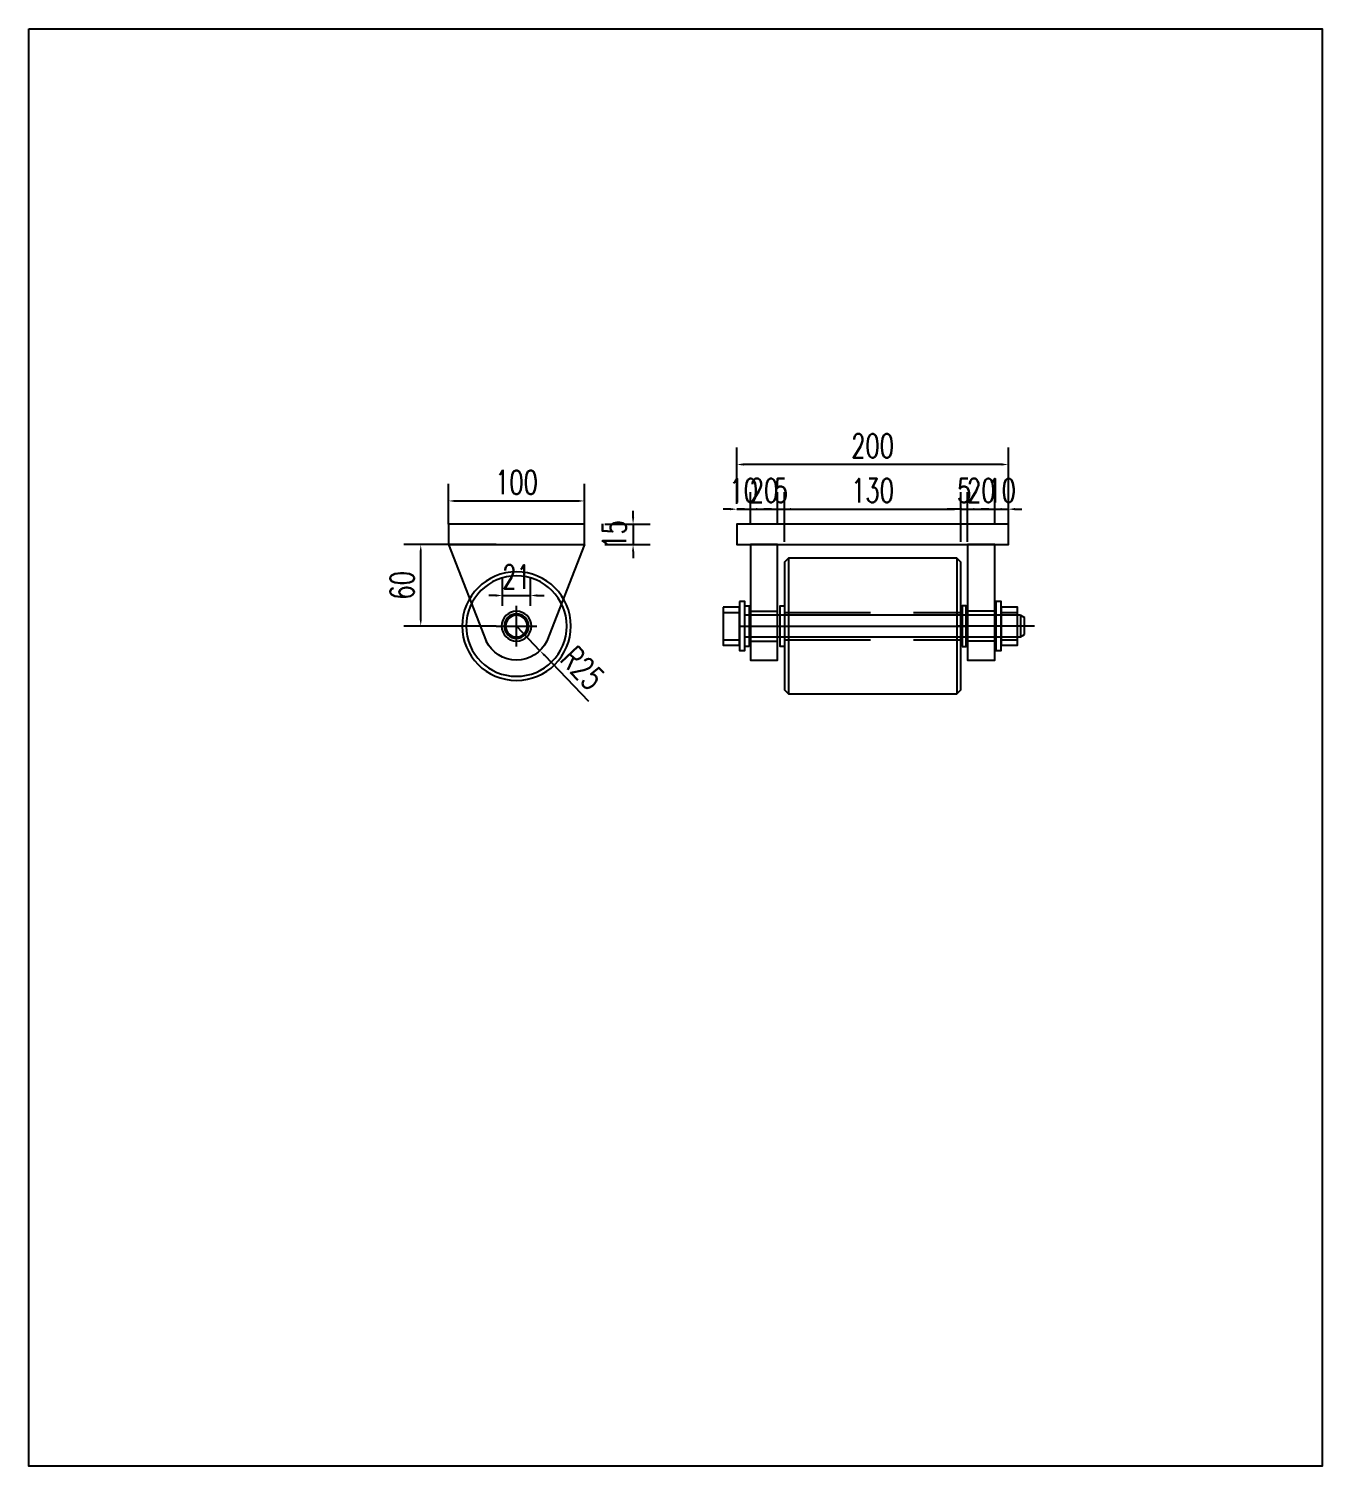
# Model space of a CAD drawing. Header units: millimetres. Extents: x -1546798 to -962116, y 1297493 to 1531173.
# Drawn here: x -1271430 to -1270477, y 1320912 to 1321971 of the extents above; entities that cross this region are included whole.
import ezdxf

# ---------------------------------------------------------------- set-up
doc = ezdxf.new("R2010")
doc.units = ezdxf.units.MM
doc.header["$LTSCALE"] = 10
doc.linetypes.add('CENTER2', pattern=[28.575, 19.05, -3.175, 3.175, -3.175])
doc.linetypes.add('DASHED2', pattern=[9.525, 6.35, -3.175])
doc.layers.get('0').update_dxf_attribs({"linetype": 'CONTINUOUS'})
doc.layers.get('DEFPOINTS').update_dxf_attribs({"linetype": 'CONTINUOUS'})
for name, color, linetype in [('PUB_DIM', 3, 'CONTINUOUS'), ('W-STEEL_FRAME钢架', 3, 'CONTINUOUS'), ('螺栓', 146, 'CONTINUOUS')]:
    doc.layers.add(name, color=color, linetype=linetype)
doc.styles.add('STANDARD_T3', font='simplex.shx', dxfattribs={"width": 0.7, "bigfont": 'gbcbig.shx'})
doc.dimstyles.new('W&&5', dxfattribs={"dimtxt": 17.5, "dimasz": 5, "dimexe": 12.5, "dimexo": 15, "dimgap": 5, "dimtad": 1, "dimdec": 0, "dimzin": 0, "dimdsep": 46, "dimtxsty": 'STANDARD_T3', "dimcen": 0.09, "dimclrd": 1, "dimclre": 1, "dimclrt": 7, "dimazin": 2, "dimtfac": 1, "dimtdec": 0, "dimtix": 1, "dimtmove": 2, "dimatfit": 3, "dimfxl": 100, "dimtolj": 1, "dimtzin": 0, "dimarcsym": 0})

# ---------------------------------------------------------------- blocks, each defined once
blk = doc.blocks.new('滚轮支架 -left')
at = {"color": 3, "linetype": 'CENTER2'}
for p, q in [((0, 85), (0, 55)), ((-15, 70), (15, 70))]:
    blk.add_line(p, q, dxfattribs=at)
for p, q in [((-50, 10), (-22.4, 81)), ((50, 10), (22.4, 81))]:
    blk.add_line(p, q)
blk.add_lwpolyline([(-50, 10), (50, 10), (50, -5), (-50, -5)], close=True)
blk.add_circle((0, 70), 11)
blk.add_arc((0, 70), 25, 26.1956, 153.8044)
blk = doc.blocks.new('滚轮')
for radius in [40, 37, 9, 8]:
    blk.add_circle((0, 0), radius)
blk = doc.blocks.new('*D323')
at = {"layer": 'DEFPOINTS', "color": 0, "transparency": 16777216}
for p in [(-1271070.6, 1321531.3), (-1271053.3, 1321513.2)]:
    blk.add_point(p, dxfattribs=at)
at = {"layer": 'PUB_DIM', "color": 1, "lineweight": -2, "transparency": 16777216}
for p, q in [((-1271070.6, 1321531.3), (-1271053.3, 1321513.2)), ((-1271017.2, 1321475.7), (-1271049.8, 1321509.6))]:
    blk.add_line(p, q, dxfattribs=at)
at = {"layer": 'PUB_DIM', "color": 1, "transparency": 16777216}
blk.add_solid([(-1271049.2, 1321510.2), (-1271050.4, 1321509.1), (-1271053.3, 1321513.2)], dxfattribs=at)
at = {"layer": 'PUB_DIM', "color": 7, "transparency": 16777216, "insert": (-1271021.9, 1321500.4), "char_height": 17.5, "attachment_point": 5, "rotation": 313.8161, "style": 'STANDARD_T3'}
blk.add_mtext('\\A1;R25', dxfattribs=at)
blk = doc.blocks.new('*D364')
at = {"layer": 'DEFPOINTS', "color": 0, "transparency": 16777216}
for p in [(-1271141.1, 1321591.3), (-1271070.6, 1321591.3), (-1271070.6, 1321531.3)]:
    blk.add_point(p, dxfattribs=at)
at = {"layer": 'PUB_DIM', "color": 1, "lineweight": -2, "transparency": 16777216}
for p, q in [((-1271085.6, 1321591.3), (-1271153.6, 1321591.3)), ((-1271141.1, 1321536.3), (-1271141.1, 1321586.3)), ((-1271085.6, 1321531.3), (-1271153.6, 1321531.3))]:
    blk.add_line(p, q, dxfattribs=at)
at = {"layer": 'PUB_DIM', "color": 1, "transparency": 16777216}
for points in [[(-1271141.9, 1321586.3), (-1271140.3, 1321586.3), (-1271141.1, 1321591.3)], [(-1271141.9, 1321536.3), (-1271140.3, 1321536.3), (-1271141.1, 1321531.3)]]:
    blk.add_solid(points, dxfattribs=at)
at = {"layer": 'PUB_DIM', "color": 7, "transparency": 16777216, "insert": (-1271154.8, 1321561.3), "char_height": 17.5, "attachment_point": 5, "rotation": 90, "style": 'STANDARD_T3'}
blk.add_mtext('\\A1;60', dxfattribs=at)
blk = doc.blocks.new('*D365')
at = {"layer": 'DEFPOINTS', "color": 0, "transparency": 16777216}
for p in [(-1271020.6, 1321623.5), (-1271120.6, 1321591.3), (-1271020.6, 1321591.3)]:
    blk.add_point(p, dxfattribs=at)
at = {"layer": 'PUB_DIM', "color": 1, "lineweight": -2, "transparency": 16777216}
for p, q in [((-1271120.6, 1321606.3), (-1271120.6, 1321636)), ((-1271020.6, 1321606.3), (-1271020.6, 1321636)), ((-1271115.6, 1321623.5), (-1271025.6, 1321623.5))]:
    blk.add_line(p, q, dxfattribs=at)
at = {"layer": 'PUB_DIM', "color": 1, "transparency": 16777216}
for points in [[(-1271115.6, 1321624.3), (-1271115.6, 1321622.6), (-1271120.6, 1321623.5)], [(-1271025.6, 1321624.3), (-1271025.6, 1321622.6), (-1271020.6, 1321623.5)]]:
    blk.add_solid(points, dxfattribs=at)
at = {"layer": 'PUB_DIM', "color": 7, "transparency": 16777216, "insert": (-1271070.6, 1321637.2), "char_height": 17.5, "attachment_point": 5, "style": 'STANDARD_T3'}
blk.add_mtext('\\A1;100', dxfattribs=at)
blk = doc.blocks.new('*D324')
at = {"layer": 'DEFPOINTS', "color": 0, "transparency": 16777216}
for p in [(-1271020.6, 1321606.3), (-1271020.6, 1321591.3), (-1270984.7, 1321591.3)]:
    blk.add_point(p, dxfattribs=at)
at = {"layer": 'PUB_DIM', "color": 1, "lineweight": -2, "transparency": 16777216}
for p, q in [((-1270984.7, 1321611.3), (-1270984.7, 1321616.3)), ((-1271005.6, 1321606.3), (-1270972.2, 1321606.3)), ((-1270984.7, 1321606.3), (-1270984.7, 1321591.3)), ((-1271005.6, 1321591.3), (-1270972.2, 1321591.3)), ((-1270984.7, 1321586.3), (-1270984.7, 1321581.3))]:
    blk.add_line(p, q, dxfattribs=at)
at = {"layer": 'PUB_DIM', "color": 1, "transparency": 16777216}
for points in [[(-1270985.5, 1321611.3), (-1270983.9, 1321611.3), (-1270984.7, 1321606.3)], [(-1270985.5, 1321586.3), (-1270983.9, 1321586.3), (-1270984.7, 1321591.3)]]:
    blk.add_solid(points, dxfattribs=at)
at = {"layer": 'PUB_DIM', "color": 7, "transparency": 16777216, "insert": (-1270998.5, 1321598.8), "char_height": 17.5, "attachment_point": 5, "rotation": 90, "style": 'STANDARD_T3'}
blk.add_mtext('\\A1;15', dxfattribs=at)
blk = doc.blocks.new('*U254')
blk.add_lwpolyline([(-15, 0), (-15, 3), (15, 3), (15, 0)], close=True)
blk = doc.blocks.new('*D325')
at = {"layer": 'DEFPOINTS', "color": 0, "transparency": 16777216}
for p in [(-1271060.3, 1321553.8), (-1271080.9, 1321531.3), (-1271060.3, 1321531.3)]:
    blk.add_point(p, dxfattribs=at)
at = {"layer": 'PUB_DIM', "color": 1, "lineweight": -2, "transparency": 16777216}
for p, q in [((-1271080.9, 1321546.3), (-1271080.9, 1321566.3)), ((-1271060.3, 1321546.3), (-1271060.3, 1321566.3)), ((-1271085.9, 1321553.8), (-1271090.9, 1321553.8)), ((-1271080.9, 1321553.8), (-1271060.3, 1321553.8)), ((-1271055.3, 1321553.8), (-1271050.3, 1321553.8))]:
    blk.add_line(p, q, dxfattribs=at)
at = {"layer": 'PUB_DIM', "color": 1, "transparency": 16777216}
for points in [[(-1271085.9, 1321554.7), (-1271085.9, 1321553), (-1271080.9, 1321553.8)], [(-1271055.3, 1321554.7), (-1271055.3, 1321553), (-1271060.3, 1321553.8)]]:
    blk.add_solid(points, dxfattribs=at)
at = {"layer": 'PUB_DIM', "color": 7, "transparency": 16777216, "insert": (-1271070.6, 1321567.6), "char_height": 17.5, "attachment_point": 5, "style": 'STANDARD_T3'}
blk.add_mtext('\\A1;21', dxfattribs=at)
blk = doc.blocks.new('*D326')
at = {"layer": 'DEFPOINTS', "color": 0, "transparency": 16777216}
for p in [(-1270878.3, 1321617.4), (-1270898.3, 1321591.3), (-1270878.3, 1321591.3)]:
    blk.add_point(p, dxfattribs=at)
at = {"layer": 'PUB_DIM', "color": 1, "lineweight": -2, "transparency": 16777216}
for p, q in [((-1270898.3, 1321606.3), (-1270898.3, 1321629.9)), ((-1270878.3, 1321606.3), (-1270878.3, 1321629.9)), ((-1270903.3, 1321617.4), (-1270908.3, 1321617.4)), ((-1270898.3, 1321617.4), (-1270878.3, 1321617.4)), ((-1270873.3, 1321617.4), (-1270868.3, 1321617.4))]:
    blk.add_line(p, q, dxfattribs=at)
at = {"layer": 'PUB_DIM', "color": 1, "transparency": 16777216}
for points in [[(-1270903.3, 1321618.3), (-1270903.3, 1321616.6), (-1270898.3, 1321617.4)], [(-1270873.3, 1321618.3), (-1270873.3, 1321616.6), (-1270878.3, 1321617.4)]]:
    blk.add_solid(points, dxfattribs=at)
at = {"layer": 'PUB_DIM', "color": 7, "transparency": 16777216, "insert": (-1270888.3, 1321631.2), "char_height": 17.5, "attachment_point": 5, "style": 'STANDARD_T3'}
blk.add_mtext('\\A1;20', dxfattribs=at)
blk = doc.blocks.new('*D366')
at = {"layer": 'DEFPOINTS', "color": 0, "transparency": 16777216}
for p in [(-1270873.3, 1321617.4), (-1270878.3, 1321591.3), (-1270873.3, 1321578.3)]:
    blk.add_point(p, dxfattribs=at)
at = {"layer": 'PUB_DIM', "color": 1, "lineweight": -2, "transparency": 16777216}
for p, q in [((-1270878.3, 1321606.3), (-1270878.3, 1321629.9)), ((-1270873.3, 1321593.3), (-1270873.3, 1321629.9)), ((-1270883.3, 1321617.4), (-1270888.3, 1321617.4)), ((-1270878.3, 1321617.4), (-1270873.3, 1321617.4)), ((-1270868.3, 1321617.4), (-1270863.3, 1321617.4))]:
    blk.add_line(p, q, dxfattribs=at)
at = {"layer": 'PUB_DIM', "color": 1, "transparency": 16777216}
for points in [[(-1270883.3, 1321618.3), (-1270883.3, 1321616.6), (-1270878.3, 1321617.4)], [(-1270868.3, 1321618.3), (-1270868.3, 1321616.6), (-1270873.3, 1321617.4)]]:
    blk.add_solid(points, dxfattribs=at)
at = {"layer": 'PUB_DIM', "color": 7, "transparency": 16777216, "insert": (-1270875.8, 1321631.2), "char_height": 17.5, "attachment_point": 5, "style": 'STANDARD_T3'}
blk.add_mtext('\\A1;5', dxfattribs=at)
blk = doc.blocks.new('*D381')
at = {"layer": 'DEFPOINTS', "color": 0, "transparency": 16777216}
for p in [(-1270743.3, 1321617.4), (-1270873.3, 1321578.3), (-1270743.3, 1321578.3)]:
    blk.add_point(p, dxfattribs=at)
at = {"layer": 'PUB_DIM', "color": 1, "lineweight": -2, "transparency": 16777216}
for p, q in [((-1270873.3, 1321593.3), (-1270873.3, 1321629.9)), ((-1270743.3, 1321593.3), (-1270743.3, 1321629.9)), ((-1270868.3, 1321617.4), (-1270748.3, 1321617.4))]:
    blk.add_line(p, q, dxfattribs=at)
at = {"layer": 'PUB_DIM', "color": 1, "transparency": 16777216}
for points in [[(-1270868.3, 1321618.3), (-1270868.3, 1321616.6), (-1270873.3, 1321617.4)], [(-1270748.3, 1321618.3), (-1270748.3, 1321616.6), (-1270743.3, 1321617.4)]]:
    blk.add_solid(points, dxfattribs=at)
at = {"layer": 'PUB_DIM', "color": 7, "transparency": 16777216, "insert": (-1270808.3, 1321631.2), "char_height": 17.5, "attachment_point": 5, "style": 'STANDARD_T3'}
blk.add_mtext('\\A1;130', dxfattribs=at)
blk = doc.blocks.new('*D382')
at = {"layer": 'DEFPOINTS', "color": 0, "transparency": 16777216}
for p in [(-1270738.3, 1321617.4), (-1270743.3, 1321578.3), (-1270738.3, 1321578.3)]:
    blk.add_point(p, dxfattribs=at)
at = {"layer": 'PUB_DIM', "color": 1, "lineweight": -2, "transparency": 16777216}
for p, q in [((-1270743.3, 1321593.3), (-1270743.3, 1321629.9)), ((-1270738.3, 1321593.3), (-1270738.3, 1321629.9)), ((-1270748.3, 1321617.4), (-1270753.3, 1321617.4)), ((-1270743.3, 1321617.4), (-1270738.3, 1321617.4)), ((-1270733.3, 1321617.4), (-1270728.3, 1321617.4))]:
    blk.add_line(p, q, dxfattribs=at)
at = {"layer": 'PUB_DIM', "color": 1, "transparency": 16777216}
for points in [[(-1270748.3, 1321618.3), (-1270748.3, 1321616.6), (-1270743.3, 1321617.4)], [(-1270733.3, 1321618.3), (-1270733.3, 1321616.6), (-1270738.3, 1321617.4)]]:
    blk.add_solid(points, dxfattribs=at)
at = {"layer": 'PUB_DIM', "color": 7, "transparency": 16777216, "insert": (-1270740.8, 1321631.2), "char_height": 17.5, "attachment_point": 5, "style": 'STANDARD_T3'}
blk.add_mtext('\\A1;5', dxfattribs=at)
blk = doc.blocks.new('*D383')
at = {"layer": 'DEFPOINTS', "color": 0, "transparency": 16777216}
for p in [(-1270718.3, 1321617.4), (-1270718.3, 1321591.3), (-1270738.3, 1321578.3)]:
    blk.add_point(p, dxfattribs=at)
at = {"layer": 'PUB_DIM', "color": 1, "lineweight": -2, "transparency": 16777216}
for p, q in [((-1270738.3, 1321593.3), (-1270738.3, 1321629.9)), ((-1270718.3, 1321606.3), (-1270718.3, 1321629.9)), ((-1270743.3, 1321617.4), (-1270748.3, 1321617.4)), ((-1270738.3, 1321617.4), (-1270718.3, 1321617.4)), ((-1270713.3, 1321617.4), (-1270708.3, 1321617.4))]:
    blk.add_line(p, q, dxfattribs=at)
at = {"layer": 'PUB_DIM', "color": 1, "transparency": 16777216}
for points in [[(-1270743.3, 1321618.3), (-1270743.3, 1321616.6), (-1270738.3, 1321617.4)], [(-1270713.3, 1321618.3), (-1270713.3, 1321616.6), (-1270718.3, 1321617.4)]]:
    blk.add_solid(points, dxfattribs=at)
at = {"layer": 'PUB_DIM', "color": 7, "transparency": 16777216, "insert": (-1270728.3, 1321631.2), "char_height": 17.5, "attachment_point": 5, "style": 'STANDARD_T3'}
blk.add_mtext('\\A1;20', dxfattribs=at)
blk = doc.blocks.new('*D384')
at = {"layer": 'DEFPOINTS', "color": 0, "transparency": 16777216}
for p in [(-1270708.3, 1321617.4), (-1270718.3, 1321591.3), (-1270708.3, 1321591.3)]:
    blk.add_point(p, dxfattribs=at)
at = {"layer": 'PUB_DIM', "color": 1, "lineweight": -2, "transparency": 16777216}
for p, q in [((-1270718.3, 1321606.3), (-1270718.3, 1321629.9)), ((-1270708.3, 1321606.3), (-1270708.3, 1321629.9)), ((-1270723.3, 1321617.4), (-1270728.3, 1321617.4)), ((-1270718.3, 1321617.4), (-1270708.3, 1321617.4)), ((-1270703.3, 1321617.4), (-1270698.3, 1321617.4))]:
    blk.add_line(p, q, dxfattribs=at)
at = {"layer": 'PUB_DIM', "color": 1, "transparency": 16777216}
for points in [[(-1270723.3, 1321618.3), (-1270723.3, 1321616.6), (-1270718.3, 1321617.4)], [(-1270703.3, 1321618.3), (-1270703.3, 1321616.6), (-1270708.3, 1321617.4)]]:
    blk.add_solid(points, dxfattribs=at)
at = {"layer": 'PUB_DIM', "color": 7, "transparency": 16777216, "insert": (-1270713.3, 1321631.2), "char_height": 17.5, "attachment_point": 5, "style": 'STANDARD_T3'}
blk.add_mtext('\\A1;10', dxfattribs=at)
blk = doc.blocks.new('*D385')
at = {"layer": 'DEFPOINTS', "color": 0, "transparency": 16777216}
for p in [(-1270908.3, 1321650.3), (-1270908.3, 1321606.3), (-1270708.3, 1321591.3)]:
    blk.add_point(p, dxfattribs=at)
at = {"layer": 'PUB_DIM', "color": 1, "lineweight": -2, "transparency": 16777216}
for p, q in [((-1270908.3, 1321621.3), (-1270908.3, 1321662.8)), ((-1270708.3, 1321606.3), (-1270708.3, 1321662.8)), ((-1270713.3, 1321650.3), (-1270903.3, 1321650.3))]:
    blk.add_line(p, q, dxfattribs=at)
at = {"layer": 'PUB_DIM', "color": 1, "transparency": 16777216}
for points in [[(-1270903.3, 1321651.2), (-1270903.3, 1321649.5), (-1270908.3, 1321650.3)], [(-1270713.3, 1321651.2), (-1270713.3, 1321649.5), (-1270708.3, 1321650.3)]]:
    blk.add_solid(points, dxfattribs=at)
at = {"layer": 'PUB_DIM', "color": 7, "transparency": 16777216, "insert": (-1270808.3, 1321664.1), "char_height": 17.5, "attachment_point": 5, "style": 'STANDARD_T3'}
blk.add_mtext('\\A1;200', dxfattribs=at)
blk = doc.blocks.new('*D386')
at = {"layer": 'DEFPOINTS', "color": 0, "transparency": 16777216}
for p in [(-1270898.3, 1321617.4), (-1270908.3, 1321606.3), (-1270898.3, 1321606.3)]:
    blk.add_point(p, dxfattribs=at)
at = {"layer": 'PUB_DIM', "color": 1, "lineweight": -2, "transparency": 16777216}
for p, q in [((-1270908.3, 1321621.3), (-1270908.3, 1321629.9)), ((-1270898.3, 1321621.3), (-1270898.3, 1321629.9)), ((-1270913.3, 1321617.4), (-1270918.3, 1321617.4)), ((-1270908.3, 1321617.4), (-1270898.3, 1321617.4)), ((-1270893.3, 1321617.4), (-1270888.3, 1321617.4))]:
    blk.add_line(p, q, dxfattribs=at)
at = {"layer": 'PUB_DIM', "color": 1, "transparency": 16777216}
for points in [[(-1270913.3, 1321618.3), (-1270913.3, 1321616.6), (-1270908.3, 1321617.4)], [(-1270893.3, 1321618.3), (-1270893.3, 1321616.6), (-1270898.3, 1321617.4)]]:
    blk.add_solid(points, dxfattribs=at)
at = {"layer": 'PUB_DIM', "color": 7, "transparency": 16777216, "insert": (-1270903.3, 1321631.2), "char_height": 17.5, "attachment_point": 5, "style": 'STANDARD_T3'}
blk.add_mtext('\\A1;10', dxfattribs=at)

msp = doc.modelspace()

# ---------------------------------------------------------------- linework, layer by layer
for p, q in [((-1270870.3, 1321581.3), (-1270870.3, 1321481.3)), ((-1270746.3, 1321581.3), (-1270746.3, 1321481.3)), ((-1270699.4, 1321539.3), (-1270902.3, 1321539.3)), ((-1270699.4, 1321539.3), (-1270696.4, 1321537.6)), ((-1270699.4, 1321539.3), (-1270699.4, 1321523.3)), ((-1270696.4, 1321525), (-1270696.4, 1321537.6)), ((-1270699.4, 1321523.3), (-1270696.4, 1321525)), ((-1270902.3, 1321523.3), (-1270699.4, 1321523.3))]:
    msp.add_line(p, q)
at = {"linetype": 'DASHED2'}
for p, q in [((-1270898.3, 1321542.3), (-1270878.3, 1321542.3)), ((-1270873.3, 1321541.4), (-1270743.3, 1321541.4)), ((-1270718.3, 1321542.3), (-1270738.3, 1321542.3)), ((-1270898.3, 1321520.3), (-1270878.3, 1321520.3)), ((-1270873.3, 1321521.2), (-1270743.3, 1321521.2)), ((-1270718.3, 1321520.3), (-1270738.3, 1321520.3))]:
    msp.add_line(p, q, dxfattribs=at)
at = {"color": 3, "linetype": 'CENTER2'}
for p, q in [((-1270906.2, 1321531.3), (-1270870.4, 1321531.3)), ((-1270878.8, 1321531.3), (-1270737.8, 1321531.3)), ((-1270689.1, 1321531.3), (-1270746.2, 1321531.3))]:
    msp.add_line(p, q, dxfattribs=at)
for points in [[(-1270708.3, 1321606.3), (-1270908.3, 1321606.3), (-1270908.3, 1321591.3), (-1270708.3, 1321591.3)], [(-1270878.3, 1321591.3), (-1270898.3, 1321591.3), (-1270898.3, 1321506.3), (-1270878.3, 1321506.3)], [(-1270718.3, 1321591.3), (-1270738.3, 1321591.3), (-1270738.3, 1321506.3), (-1270718.3, 1321506.3)], [(-1270870.3, 1321481.3), (-1270746.3, 1321481.3), (-1270743.3, 1321484.3), (-1270743.3, 1321578.3), (-1270746.3, 1321581.3), (-1270870.3, 1321581.3), (-1270873.3, 1321578.3), (-1270873.3, 1321484.3)], [(-1270742.3, 1321516.3), (-1270739.3, 1321516.3), (-1270739.3, 1321546.3), (-1270742.3, 1321546.3)]]:
    msp.add_lwpolyline(points, close=True)
at = {"layer": 'W-STEEL_FRAME钢架'}
msp.add_lwpolyline([(-1271429.8, 1321971.3), (-1270477.1, 1321971.3), (-1270477.1, 1320912.5), (-1271429.8, 1320912.5)], close=True, dxfattribs=at)
at = {"layer": '螺栓'}
for p, q in [((-1270918.3, 1321541.3), (-1270906.3, 1321541.3)), ((-1270713.6, 1321541.3), (-1270701.6, 1321541.3)), ((-1270918.3, 1321521.3), (-1270906.3, 1321521.3)), ((-1270713.6, 1321521.3), (-1270701.6, 1321521.3))]:
    msp.add_line(p, q, dxfattribs=at)
for points in [[(-1270906.3, 1321549.3), (-1270906.3, 1321513.3), (-1270902.3, 1321513.3), (-1270902.3, 1321549.3)], [(-1270717.6, 1321549.3), (-1270717.6, 1321513.3), (-1270713.6, 1321513.3), (-1270713.6, 1321549.3)], [(-1270918.3, 1321545.3), (-1270918.3, 1321517.3), (-1270906.3, 1321517.3), (-1270906.3, 1321545.3)], [(-1270713.6, 1321545.3), (-1270713.6, 1321517.3), (-1270701.6, 1321517.3), (-1270701.6, 1321545.3)]]:
    msp.add_lwpolyline(points, close=True, dxfattribs=at)

# ---------------------------------------------------------------- block references
at = {"xscale": -1, "rotation": 180}
msp.add_blockref('滚轮支架 -left', (-1271070.6, 1321601.3), dxfattribs=at)
msp.add_blockref('滚轮支架 -left', (-1271070.6, 1321601.3), dxfattribs=at)
at = {"xscale": -1}
msp.add_blockref('滚轮', (-1271070.6, 1321531.3), dxfattribs=at)
at = {"rotation": 90}
for p in [(-1270899.3, 1321531.3), (-1270873.3, 1321531.3)]:
    msp.add_blockref('*U254', p, dxfattribs=at)

# ---------------------------------------------------------------- dimensions: what is measured, and where the dimension line sits
at = {"layer": 'PUB_DIM'}
for base, p1, p2, picture, middle in [((-1270908.3, 1321650.3), (-1270708.3, 1321591.3), (-1270908.3, 1321606.3), '*D385', (-1270808.3, 1321664.1)), ((-1271020.6, 1321623.5), (-1271120.6, 1321591.3), (-1271020.6, 1321591.3), '*D365', (-1271070.6, 1321637.2)), ((-1270898.3, 1321617.4), (-1270908.3, 1321606.3), (-1270898.3, 1321606.3), '*D386', (-1270903.3, 1321631.2)), ((-1270878.3, 1321617.4), (-1270898.3, 1321591.3), (-1270878.3, 1321591.3), '*D326', (-1270888.3, 1321631.2)), ((-1270873.3, 1321617.4), (-1270878.3, 1321591.3), (-1270873.3, 1321578.3), '*D366', (-1270875.8, 1321631.2)), ((-1270743.3, 1321617.4), (-1270873.3, 1321578.3), (-1270743.3, 1321578.3), '*D381', (-1270808.3, 1321631.2)), ((-1270738.3, 1321617.4), (-1270743.3, 1321578.3), (-1270738.3, 1321578.3), '*D382', (-1270740.8, 1321631.2)), ((-1270718.3, 1321617.4), (-1270738.3, 1321578.3), (-1270718.3, 1321591.3), '*D383', (-1270728.3, 1321631.2)), ((-1270708.3, 1321617.4), (-1270718.3, 1321591.3), (-1270708.3, 1321591.3), '*D384', (-1270713.3, 1321631.2)), ((-1271060.3, 1321553.8), (-1271080.9, 1321531.3), (-1271060.3, 1321531.3), '*D325', (-1271070.6, 1321567.6))]:
    dim = msp.add_linear_dim(base=base, p1=p1, p2=p2, dimstyle='W&&5', dxfattribs=at)
    dim.commit()
    dim.dimension.update_dxf_attribs({"geometry": picture, "text_midpoint": middle})
for base, p1, p2, picture, middle in [((-1270984.7, 1321591.3), (-1271020.6, 1321606.3), (-1271020.6, 1321591.3), '*D324', (-1270998.5, 1321598.8)), ((-1271141.1, 1321591.3), (-1271070.6, 1321531.3), (-1271070.6, 1321591.3), '*D364', (-1271154.8, 1321561.3))]:
    dim = msp.add_linear_dim(base=base, p1=p1, p2=p2, angle=90, dimstyle='W&&5', dxfattribs=at)
    dim.commit()
    dim.dimension.update_dxf_attribs({"geometry": picture, "text_midpoint": middle})
dim = msp.add_radius_dim(center=(-1271070.6, 1321531.3), mpoint=(-1271053.3, 1321513.2), dimstyle='W&&5', dxfattribs=at)
dim.commit()
dim.dimension.update_dxf_attribs({"geometry": '*D323', "text_midpoint": (-1271021.9, 1321500.4)})

doc.saveas('drawing.dxf')
